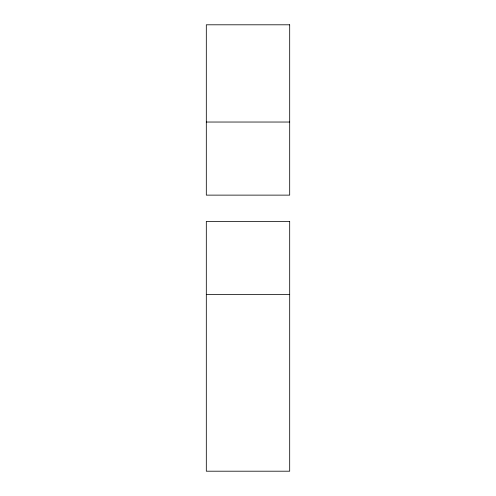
<?xml version="1.0" encoding="UTF-8"?>
<svg xmlns="http://www.w3.org/2000/svg" width="496" height="496" viewBox="0 0 496 496"><rect width="100%" height="100%" fill="white"/><g stroke="black" fill="none" stroke-linecap="round" stroke-linejoin="round"><path stroke-width="0.74" d="M206.311 122.035L289.689 122.035M206.311 294.481L289.689 294.481M289.689 24.8L206.311 24.8L206.311 195.126L289.689 195.126L289.689 24.8M289.689 221.39L206.311 221.39L206.311 471.2L289.689 471.2L289.689 221.39"/></g></svg>
